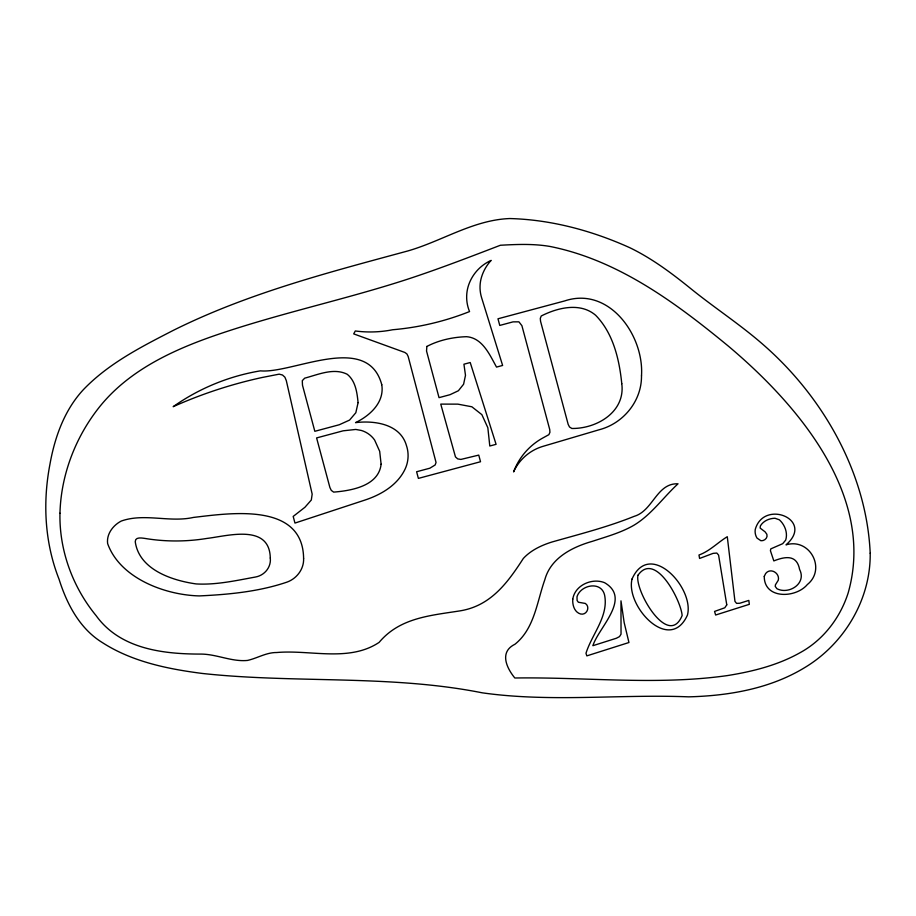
<?xml version="1.0" encoding="UTF-8"?>
<svg xmlns="http://www.w3.org/2000/svg" width="916" height="916" viewBox="0 0 916 916"><rect width="100%" height="100%" fill="white"/><g stroke="black" fill="none" stroke-linecap="round" stroke-linejoin="round"><path stroke-width="1.37" d="M572.786 599.133C572.282 604.972 574.424 612.346 580.721 614.029C586.847 615.369 590.534 606.839 585.313 603.438L578.374 602.236L577.103 600.518L577 596.751C580.664 584.832 601.136 580.664 604.583 594.999C608.842 616.182 591.965 634.078 585.988 653.257L586.824 655.879L628.948 642.517L624.162 622.559L620.979 600.839L621.037 634.181L619.491 636.609L616.342 638.257L592.881 645.7C598.766 627.22 631.719 598.56 604.606 582.702C592.148 577.618 574.859 585.164 572.786 599.133M59.964 513.223C59.151 550.264 72.707 587.19 96.169 615.712C120.248 649.158 163.391 654.15 201.371 654.081C216.989 654.287 231.805 661.925 247.446 660.447C257.327 658.26 266.293 652.387 276.724 652.524C310.272 649.547 349.03 662.417 379.11 642.391C399.88 617.613 430.474 615.541 460.221 610.835C490.919 605.808 507.75 582.542 523.345 558.428C530.914 550.253 541.299 545.375 551.764 542.066C579.427 534.2 607.468 527.112 634.181 516.338C653.028 510.91 656.635 482.869 678.023 483.808C663.184 497.434 651.356 514.781 633.849 525.28C621.002 532.7 606.575 536.639 592.595 541.253C572.489 546.955 550.756 557.821 544.837 579.691C536.936 601.801 534.543 628.605 514.941 644.257C499.163 651.952 506.468 667.81 514.838 678C585.633 676.913 657.127 685.569 727.602 675.55C752.551 671.543 777.592 665.302 799.783 652.856C823.072 640.261 840.178 618.002 848.159 592.938C875.936 495.671 797.55 404.357 728.46 346.214C675.939 302.944 618.151 260.018 549.966 246.45C533.593 243.633 516.91 244.343 500.411 245.248C468.774 257.385 437.161 269.613 404.918 280.067C343.569 299.841 280.353 313.283 219.302 334.008C174.487 349.179 128.515 369.915 98.573 408.101C75.169 437.94 60.983 475.232 59.964 513.223M381.766 384.709C384.64 402.33 369.984 415.635 355.545 422.631C374.507 420.318 400.178 423.994 406.383 445.348A31.785 31.785 0 0 1 405.124 469.038C397.521 485.091 381.296 494.64 365.003 500.044L294.963 523.07L293.189 516.429L304.936 507.269L311.314 500.01L312.173 494.136L286.319 380.667L284.899 377.186L282.517 375.022L279.162 374.152L262.171 377.484A454.794 454.794 0 0 0 173.17 406.681A211.607 211.607 0 0 1 260.396 370.854C292.731 373.888 367.568 331.775 381.766 384.709M764.253 576.382C764.104 599.316 795.672 598.411 807.362 584.534C826.518 569.099 809.916 537.6 786.008 544.848C815.125 519.773 763.784 498.682 755.253 529.471A12.732 12.732 0 0 0 757.005 538.081L760.921 540.738C764.391 541.116 768.043 537.91 766.864 534.303L765.112 531.864L760.131 528.074L760.372 525.944C763.349 520.861 769.28 518.376 774.982 518.25L779.379 519.819C784.829 524.754 788 532.94 785.676 540.131L782.699 543.68L770.768 548.89L770.425 550.722L773.825 560.913C784.485 556.722 796.76 553.974 799.599 569.489C806.939 583.618 788.619 594.931 776.917 588.702L775.234 586.412L775.44 584.786L778.268 580.252C780.111 573.21 770.505 567.267 765.65 573.519L764.253 576.382M870.2 553.218C870.807 599.614 844.094 644.04 804.592 667.672C769.921 688.775 728.655 695.828 688.603 696.847C619.857 694.065 550.596 702.526 482.228 692.817C389.907 674.451 295.341 683.576 202.241 673.443C167.674 669.001 132.11 661.753 102.397 642.608C79.646 628.662 66.834 603.93 59.059 579.244C44.701 542.81 42.594 502.77 49.899 464.515C54.697 437.424 64.36 410.082 83.413 389.632C108.5 363.434 141.499 346.717 173.376 330.332C247.572 293.349 328.043 272.579 407.631 251.007C441.924 241.217 473.354 219.874 509.8 218.546C551.146 219.622 592.286 230.729 629.853 247.732C652.261 258.575 672.252 273.621 691.511 289.227C715.133 308.28 740.689 324.871 763.509 344.92C823.209 396.994 866.616 473.194 870.2 553.218M270.289 558.039C271.331 567.336 264.38 575.5 255.369 577.046C235.87 580.595 216.096 585.084 196.139 583.927C172.036 580.504 139.14 569.695 135.247 541.734C135.076 536.57 142.175 538.047 145.289 538.482C165.693 541.848 186.566 541.745 206.97 538.425C228.015 535.883 269.602 523.574 270.289 558.039M303.608 558.394C304.078 568.836 297.047 578.294 287.429 581.958C259.285 591.633 228.908 594.541 199.299 595.915C164.96 595.045 119.985 578.236 107.63 543.589C106.348 534.062 113.16 525.189 121.313 521.032C144.373 512.868 169.643 522.773 193.436 517.425C229.664 513.235 302.841 501.808 303.608 558.394M621.769 383.644C625.582 411.914 596.694 428.825 571.847 428.47L569.523 426.993L568.183 424.406L540.543 321.23L540.303 318.356L541.241 315.997C557.478 307.707 580.252 302.04 595.64 315.264C613.216 333.218 619.319 359.358 621.769 383.644M426.856 346.454L426.535 351.034L439.027 397.647L450.031 394.693L458.389 390.743L463.599 384.228L465.488 375.331L463.931 364.213L470.217 362.53L496.083 444.329L489.797 446.012L487.839 427.726L481.862 414.65L471.866 406.784L457.863 404.139L440.756 404.105L455.47 456.901L457.679 458.882L460.874 459.431L478.747 455.103L480.522 461.733L418.383 478.392L416.608 471.751L429.867 468.202L435.169 464.95L436.039 462.443L408.181 356.519L406.944 353.977L404.895 352.477L353.702 333.882L355.305 330.974A114.145 114.145 0 0 0 392.643 329.749A270.506 270.506 0 0 0 469.553 311.566A37.716 37.716 0 0 1 469.553 282.552A41.953 41.953 0 0 1 491.159 260.384A42.766 42.766 0 0 0 481.598 276.872A35.083 35.083 0 0 0 481.598 297.666L502.621 365.45L496.518 367.087C489.751 354.927 482.56 337.935 466.576 336.699C453.031 337.077 438.764 340.168 426.856 346.454M641.498 375.846C641.773 401.105 623.281 423.547 599.098 429.776L542.993 446.344A46.922 46.922 0 0 0 513.578 471.912A64.246 64.246 0 0 1 542.993 437.894L548.867 434.676L549.921 432.352L549.726 429.535L521.902 325.672L518.914 321.837L513.029 321.871L499.758 325.432L497.983 318.791L564.668 300.929C609.048 286.021 644.211 335.382 641.498 375.846M632.04 579.015C625.25 606.037 669.745 654.368 687.447 615.071C694.568 587.9 649.616 539.272 632.04 579.015M381.113 464.217C378.663 486.03 351.366 490.678 333.653 492.11L331.294 490.404L329.897 487.507L316.604 437.928L343.145 430.818L355.774 429.444L361.362 430.463A24.755 24.755 0 0 1 374.61 440.024L379.693 451.336L381.113 464.217M358.087 402.651L355.832 412.727L349.569 420.089L339.275 424.749L314.829 431.299L302.486 385.212L302.291 380.655L304.707 378.159C318.207 374.598 333.871 367.476 347.301 374.323C355.648 381.171 357.068 392.609 358.087 402.651M637.983 575.237C634.341 590.362 668.405 648.94 682.134 615.552C681.08 600.541 655.272 550.676 637.983 575.237M726.766 604.823L724.796 607.777L714.549 611.43L715.636 615.014L749.322 604.331L748.819 600.415L739.807 603.243L736.59 603.369L734.964 601.388L727.281 536.707C717.846 542.421 709.82 551.077 698.977 555.027L699.595 558.451L713.106 553.367L716.839 553.058L718.591 555.119L726.766 604.823"/></g></svg>
